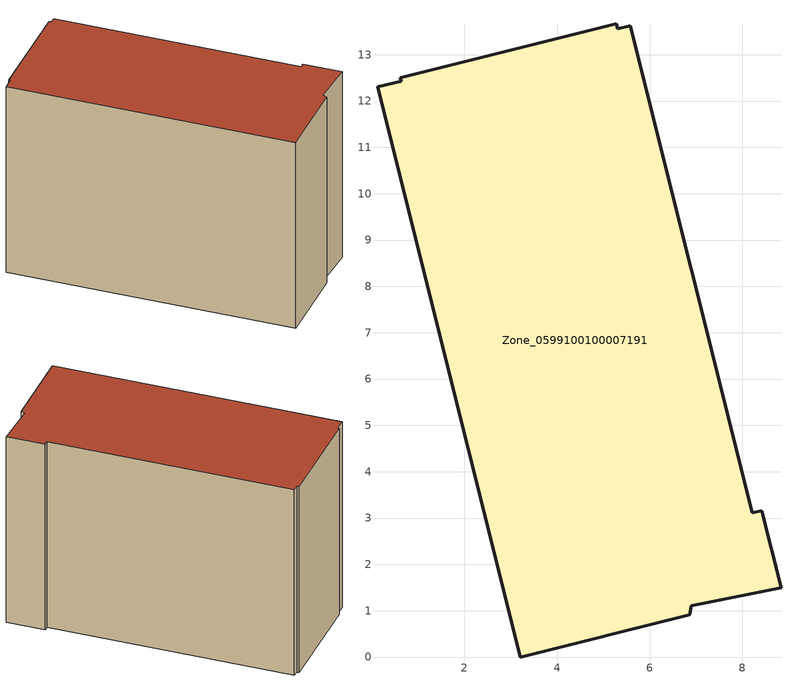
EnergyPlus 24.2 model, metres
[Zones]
Zone_0599100100007191
 floor ground (C_G): 3.2,0 0.12,12.31 0.63,12.43 0.62,12.5 5.27,13.66 5.31,13.56 5.58,13.63 8.21,3.11 8.42,3.16 8.83,1.5 6.9,1.11 6.86,0.92 z0
 wall outside (C_F): 5.27,13.66 0.62,12.5 0.63,12.43 0.12,12.31 3.2,0 6.86,0.92 6.9,1.11 8.83,1.5 8.42,3.16 8.21,3.11 5.58,13.63 5.31,13.56 5.27,13.66 z0:9.02
 roof outside (C_R): 5.58,13.63 5.31,13.56 5.27,13.66 0.62,12.5 0.63,12.43 0.12,12.31 3.2,0 6.86,0.92 6.9,1.11 8.83,1.5 8.42,3.16 8.21,3.11 z9.02
[BUILDING]
Pand.0599100100007191: North Axis=0; Terrain=City; Loads Convergence Tolerance Value=0.04; Temperature Convergence Tolerance Value=0.4; Solar Distribution=FullExterior; Maximum Number of Warmup Days=25; Minimum Number of Warmup Days=1
[Site:Location]
Rotterdam.The.Hague.AP_ZH_NLD Design_Conditions: Latitude=51.96; Longitude=4.45; Time Zone=1; Elevation=-4.5
[SITE:GROUNDTEMPERATURE:BUILDINGSURFACE]
18, 18, 18, 18, 18, 18, 18, 18, 18, 18, 18, 18
[MATERIAL] Thermal Absorptance=0.9; Solar Absorptance=0.7; Visible Absorptance=0.7
Name | Roughness | Thickness | Conductivity | Density | Specific Heat
G.TC.2006-2014 | MediumSmooth | 0.15 | 0.06 | 540 | 1210
F.TC.2006-2014 | Rough | 0.3 | 0.12 | 1920 | 840
R.TC.2006-2014 | MediumRough | 0.2 | 0.08 | 1500 | 1000
[CONSTRUCTION]
C_G: G.TC.2006-2014
C_F: F.TC.2006-2014
C_R: R.TC.2006-2014
[ZONE]
Zone_0599100100007191: Type=1; Multiplier=1; Ceiling Height=Autocalculate; Volume=Autocalculate; Floor Area=autocalculate; Part of Total Floor Area=Yes
[ZONEINFILTRATION:DESIGNFLOWRATE]
Infil_Zone_0599100100007191: Zone or ZoneList or Space or SpaceList=Zone_0599100100007191; Schedule=AlwaysOn; Design Flow Rate Calculation Method=Flow/Area; Flow Rate per Floor Area=0.0015; Constant Term Coefficient=1; Temperature Term Coefficient=0; Velocity Term Coefficient=0; Velocity Squared Term Coefficient=0
[HVACTEMPLATE:ZONE:IDEALLOADSAIRSYSTEM]
Zone_0599100100007191: Maximum Heating Supply Air Temperature=50; Minimum Cooling Supply Air Temperature=13; Maximum Heating Supply Air Humidity Ratio=0.0156; Minimum Cooling Supply Air Humidity Ratio=0.0077; Heating Limit=NoLimit; Cooling Limit=NoLimit; Dehumidification Control Type=ConstantSensibleHeatRatio; Cooling Sensible Heat Ratio=0.7; Dehumidification Setpoint=60; Humidification Control Type=None; Humidification Setpoint=30; Outdoor Air Method=None; Outdoor Air Flow Rate per Person=0.00944; Outdoor Air Flow Rate per Zone Floor Area=0; Outdoor Air Flow Rate per Zone=0; Demand Controlled Ventilation Type=None; Outdoor Air Economizer Type=NoEconomizer; Heat Recovery Type=None; Sensible Heat Recovery Effectiveness=0.7; Latent Heat Recovery Effectiveness=0.65
[ZONECONTROL:THERMOSTAT]
ThermostatControl_Zone_0599100100007191: Zone or ZoneList=Zone_0599100100007191; Control Type Schedule=DualSetpointControlType; Control 1=Thermostat_Zone_0599100100007191; Temperature Difference Between Cutout And Setpoint=0
[THERMOSTATSETPOINT:DUALSETPOINT]
Thermostat_Zone_0599100100007191: Heating Setpoint Temperature Schedule=HeatingSetpoint_Zone_0599100100007191; Cooling Setpoint Temperature Schedule=CoolingSetpoint_Zone_0599100100007191
[SCHEDULE:COMPACT]
HeatingSetpoint_Zone_0599100100007191: Through: 12/31, For: AllDays, Until: 24:00, 21
CoolingSetpoint_Zone_0599100100007191: Through: 12/31, For: AllDays, Until: 24:00, 24
DualSetpointControlType: Through: 12/31, For: AllDays, Until: 24:00, 4
AlwaysOn: Through: 12/31, For: AllDays, Until: 24:00, 1
